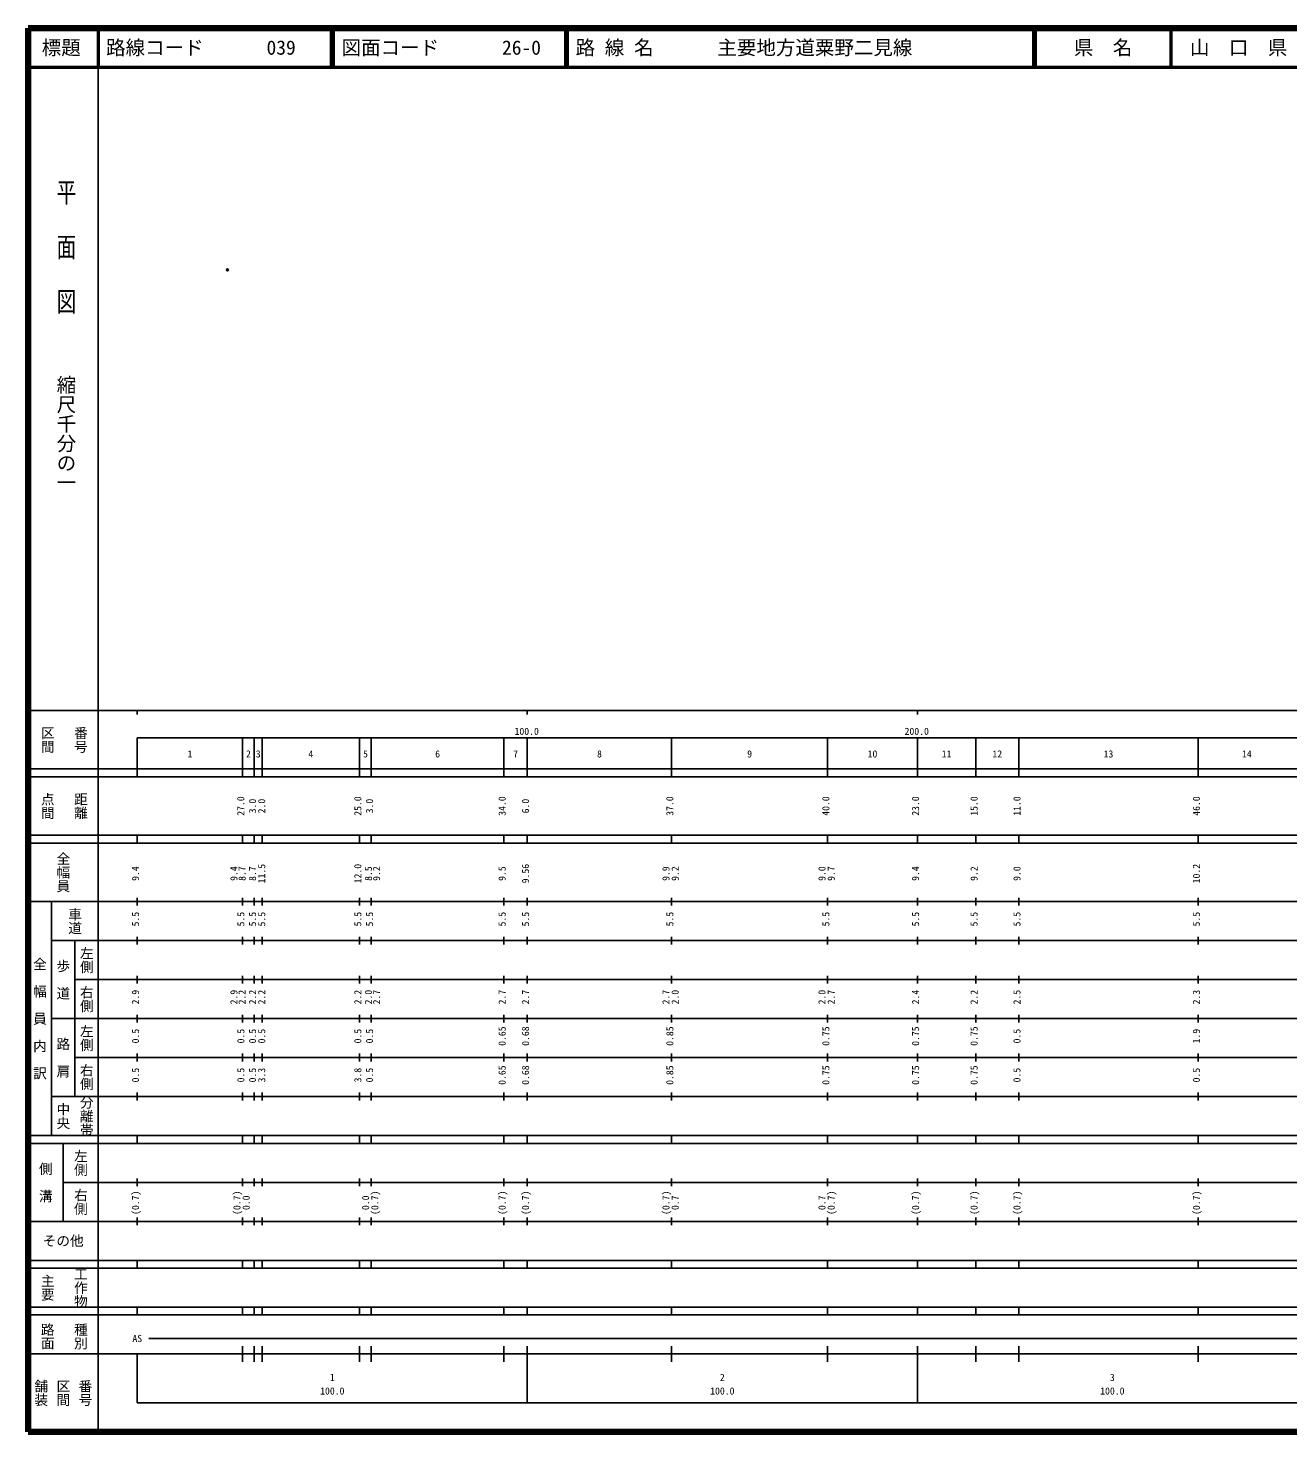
# Model space of a CAD drawing. Units: millimetres on the paper. Extents: x 40 to 680, y 20 to 380.
# Drawn here: x 40 to 363, y 20 to 380 of the extents above; entities that cross this region are included whole.
import ezdxf
from ezdxf.enums import TextEntityAlignment as Align

# ---------------------------------------------------------------- set-up
doc = ezdxf.new("R2010")
doc.units = ezdxf.units.MM
doc.header["$PDMODE"] = 32
doc.header["$PDSIZE"] = 0.5
doc.layers.add('M-OTRS', color=6, linetype='Continuous')
doc.layers.add('M-TTL-TXT', color=7, linetype='Continuous')
for name, color, linetype, lineweight in [('M-TTL', 2, 'Continuous', 140), ('M-TTL-BAND', 7, 'Continuous', 25), ('M-TTL-LINE', 7, 'Continuous', 50)]:
    doc.layers.add(name, color=color, linetype=linetype, lineweight=lineweight)
doc.styles.add('@ＭＳ ゴシック', font='')
doc.styles.add('ＭＳ ゴシック', font='')
doc.styles.get('@ＭＳ ゴシック').set_extended_font_data('@MS Gothic')
doc.styles.get('ＭＳ ゴシック').set_extended_font_data('MS Gothic')

msp = doc.modelspace()

# ---------------------------------------------------------------- linework, layer by layer
at = {"layer": 'M-OTRS'}
msp.add_point((91.123, 317.993), dxfattribs=at)
at = {"layer": 'M-TTL'}
for p, q in [((40, 380), (40, 20)), ((680, 380), (40, 380)), ((40, 20), (680, 20))]:
    msp.add_line(p, q, dxfattribs=at)
at = {"layer": 'M-TTL-BAND'}
for p, q in [((58, 370), (58, 20)), ((40, 205), (579, 205)), ((68, 205), (68, 204)), ((168, 205), (168, 204)), ((268, 205), (268, 204)), ((68, 198), (579, 198)), ((68, 198), (68, 188)), ((95, 188), (95, 198)), ((98, 188), (98, 198)), ((100, 188), (100, 198)), ((125, 188), (125, 198)), ((128, 188), (128, 198)), ((162, 188), (162, 198)), ((168, 188), (168, 198)), ((205, 188), (205, 198)), ((245, 188), (245, 198)), ((268, 188), (268, 198)), ((283, 188), (283, 198)), ((294, 188), (294, 198)), ((340, 188), (340, 198)), ((40, 190), (579, 190)), ((40, 188), (579, 188)), ((40, 173), (579, 173)), ((68, 171), (68, 173)), ((95, 171), (95, 173)), ((98, 171), (98, 173)), ((100, 171), (100, 173)), ((125, 171), (125, 173)), ((128, 171), (128, 173)), ((162, 171), (162, 173)), ((168, 171), (168, 173)), ((205, 171), (205, 173)), ((245, 171), (245, 173)), ((268, 171), (268, 173)), ((283, 171), (283, 173)), ((294, 171), (294, 173)), ((340, 171), (340, 173)), ((40, 171), (579, 171)), ((40, 156), (579, 156)), ((46, 96), (46, 156)), ((68, 155), (68, 157)), ((95, 155), (95, 157)), ((98, 155), (98, 157)), ((100, 155), (100, 157)), ((125, 155), (125, 157)), ((128, 155), (128, 157)), ((162, 155), (162, 157)), ((168, 155), (168, 157)), ((205, 155), (205, 157)), ((245, 155), (245, 157)), ((268, 155), (268, 157)), ((283, 155), (283, 157)), ((294, 155), (294, 157)), ((340, 155), (340, 157)), ((46, 146), (579, 146)), ((52, 146), (52, 106)), ((68, 145), (68, 147)), ((95, 145), (95, 147)), ((98, 145), (98, 147)), ((100, 145), (100, 147)), ((125, 145), (125, 147)), ((128, 145), (128, 147)), ((162, 145), (162, 147)), ((168, 145), (168, 147)), ((205, 145), (205, 147)), ((245, 145), (245, 147)), ((268, 145), (268, 147)), ((283, 145), (283, 147)), ((294, 145), (294, 147)), ((340, 145), (340, 147)), ((68, 135), (68, 137)), ((95, 135), (95, 137)), ((98, 135), (98, 137)), ((100, 135), (100, 137)), ((125, 135), (125, 137)), ((128, 135), (128, 137)), ((162, 135), (162, 137)), ((168, 135), (168, 137)), ((205, 135), (205, 137)), ((245, 135), (245, 137)), ((268, 135), (268, 137)), ((283, 135), (283, 137)), ((294, 135), (294, 137)), ((340, 135), (340, 137)), ((52, 136), (579, 136)), ((46, 126), (579, 126)), ((68, 125), (68, 127)), ((95, 125), (95, 127)), ((98, 125), (98, 127)), ((100, 125), (100, 127)), ((125, 125), (125, 127)), ((128, 125), (128, 127)), ((162, 125), (162, 127)), ((168, 125), (168, 127)), ((205, 125), (205, 127)), ((245, 125), (245, 127)), ((268, 125), (268, 127)), ((283, 125), (283, 127)), ((294, 125), (294, 127)), ((340, 125), (340, 127)), ((52, 116), (579, 116)), ((68, 115), (68, 117)), ((95, 115), (95, 117)), ((98, 115), (98, 117)), ((100, 115), (100, 117)), ((125, 115), (125, 117)), ((128, 115), (128, 117)), ((162, 115), (162, 117)), ((168, 115), (168, 117)), ((205, 115), (205, 117)), ((245, 115), (245, 117)), ((268, 115), (268, 117)), ((283, 115), (283, 117)), ((294, 115), (294, 117)), ((340, 115), (340, 117)), ((46, 106), (579, 106)), ((68, 105), (68, 107)), ((95, 105), (95, 107)), ((98, 105), (98, 107)), ((100, 105), (100, 107)), ((125, 105), (125, 107)), ((128, 105), (128, 107)), ((162, 105), (162, 107)), ((168, 105), (168, 107)), ((205, 105), (205, 107)), ((245, 105), (245, 107)), ((268, 105), (268, 107)), ((283, 105), (283, 107)), ((294, 105), (294, 107)), ((340, 105), (340, 107)), ((40, 96), (579, 96)), ((40, 94), (579, 94)), ((49, 94), (49, 74)), ((68, 94), (68, 96)), ((95, 94), (95, 96)), ((98, 94), (98, 96)), ((100, 94), (100, 96)), ((125, 94), (125, 96)), ((128, 94), (128, 96)), ((162, 94), (162, 96)), ((168, 94), (168, 96)), ((205, 94), (205, 96)), ((245, 94), (245, 96)), ((268, 94), (268, 96)), ((283, 94), (283, 96)), ((294, 94), (294, 96)), ((340, 94), (340, 96)), ((49, 84), (579, 84)), ((68, 83), (68, 85)), ((95, 83), (95, 85)), ((98, 83), (98, 85)), ((100, 83), (100, 85)), ((125, 83), (125, 85)), ((128, 83), (128, 85)), ((162, 83), (162, 85)), ((168, 83), (168, 85)), ((205, 83), (205, 85)), ((245, 83), (245, 85)), ((268, 83), (268, 85)), ((283, 83), (283, 85)), ((294, 83), (294, 85)), ((340, 83), (340, 85)), ((40, 74), (579, 74)), ((68, 73), (68, 75)), ((95, 73), (95, 75)), ((98, 73), (98, 75)), ((100, 73), (100, 75)), ((125, 73), (125, 75)), ((128, 73), (128, 75)), ((162, 73), (162, 75)), ((168, 73), (168, 75)), ((205, 73), (205, 75)), ((245, 73), (245, 75)), ((268, 73), (268, 75)), ((283, 73), (283, 75)), ((294, 73), (294, 75)), ((340, 73), (340, 75)), ((40, 64), (579, 64)), ((40, 62), (579, 62)), ((68, 62), (68, 64)), ((95, 62), (95, 64)), ((98, 62), (98, 64)), ((100, 62), (100, 64)), ((125, 62), (125, 64)), ((128, 62), (128, 64)), ((162, 62), (162, 64)), ((168, 62), (168, 64)), ((205, 62), (205, 64)), ((245, 62), (245, 64)), ((268, 62), (268, 64)), ((283, 62), (283, 64)), ((294, 62), (294, 64)), ((340, 62), (340, 64)), ((40, 52), (579, 52)), ((68, 50), (68, 52)), ((95, 50), (95, 52)), ((98, 50), (98, 52)), ((100, 50), (100, 52)), ((125, 50), (125, 52)), ((128, 50), (128, 52)), ((162, 50), (162, 52)), ((168, 50), (168, 52)), ((205, 50), (205, 52)), ((245, 50), (245, 52)), ((268, 50), (268, 52)), ((283, 50), (283, 52)), ((294, 50), (294, 52)), ((340, 50), (340, 52)), ((40, 50), (579, 50)), ((71, 44), (565, 44)), ((40, 40), (579, 40)), ((68, 40), (68, 27.5)), ((95, 38), (95, 42)), ((98, 38), (98, 42)), ((100, 38), (100, 42)), ((125, 38), (125, 42)), ((128, 38), (128, 42)), ((162, 38), (162, 42)), ((168, 27.5), (168, 42)), ((205, 38), (205, 42)), ((245, 38), (245, 42)), ((268, 27.5), (268, 42)), ((283, 38), (283, 42)), ((294, 38), (294, 42)), ((340, 38), (340, 42)), ((68, 27.5), (579, 27.5))]:
    msp.add_line(p, q, dxfattribs=at)
at = {"layer": 'M-TTL-LINE'}
for p, q in [((58, 380), (58, 370)), ((117.75, 380), (117.75, 370)), ((118.25, 380), (118.25, 370)), ((177.75, 380), (177.75, 370)), ((178.25, 380), (178.25, 370)), ((297.75, 380), (297.75, 370)), ((298.25, 380), (298.25, 370)), ((333, 380), (333, 370)), ((40, 370), (680, 370))]:
    msp.add_line(p, q, dxfattribs=at)

# ---------------------------------------------------------------- texts
at = {"layer": 'M-TTL-BAND', "style": '@ＭＳ ゴシック', "width": 1.4}
msp.add_text('平  面  図', height=3.666, rotation=270, dxfattribs=at).set_placement((49.777, 306.475), align=Align.MIDDLE_RIGHT)
at = {"layer": 'M-TTL-BAND', "style": '@ＭＳ ゴシック'}
msp.add_text('縮尺千分の一', height=3.666, rotation=270, dxfattribs=at).set_placement((49.777, 261.03), align=Align.MIDDLE_RIGHT)
for s, p in [('区間', (45, 197.5)), ('番号', (53.5, 197.5)), ('点間', (45, 180.5)), ('距離', (53.5, 180.5)), ('全幅員', (49, 163.5)), ('車道', (52, 151)), ('左側', (55, 141)), ('全\u3000幅\u3000員\u3000内\u3000訳', (43, 126)), ('歩\u3000道', (49, 136)), ('右側', (55, 131)), ('左側', (55, 121)), ('路\u3000肩', (49, 116)), ('右側', (55, 111)), ('分離帯', (55, 101)), ('中央', (49, 101)), ('左側', (53.5, 89)), ('側\u3000溝', (44.5, 84)), ('右側', (53.5, 79)), ('工作物', (53.5, 57)), ('主要', (45, 57)), ('路面', (45, 44.5)), ('種別', (53.5, 44.5)), ('舗装', (43.333, 30)), ('区間', (49, 30)), ('番号', (54.667, 30))]:
    msp.add_text(s, height=2.566, rotation=270, dxfattribs=at).set_placement(p, align=Align.MIDDLE_CENTER)
at = {"layer": 'M-TTL-BAND', "style": 'ＭＳ ゴシック'}
for s, p in [('100.0', (167.844, 198.195)), ('200.0', (267.844, 198.195)), ('1', (81.5, 192.405)), ('2', (96.5, 192.405)), ('3', (99, 192.405)), ('4', (112.5, 192.405)), ('5', (126.5, 192.405)), ('6', (145, 192.405)), ('7', (165, 192.405)), ('8', (186.5, 192.405)), ('9', (225, 192.405)), ('10', (256.5, 192.405)), ('11', (275.5, 192.405)), ('12', (288.5, 192.405)), ('13', (317, 192.405)), ('14', (352.5, 192.405)), ('AS', (68, 42.5)), ('1', (118, 32.523)), ('2', (218, 32.523)), ('3', (318, 32.523)), ('100.0', (118, 29.033)), ('100.0', (218, 29.033)), ('100.0', (318, 29.033))]:
    msp.add_text(s, height=1.833, dxfattribs=at).set_placement(p, align=Align.BOTTOM_CENTER)
for s, p in [('27.0', (96, 180.5)), ('3.0', (99, 180.5)), ('2.0', (101.354, 180.5)), ('25.0', (126, 180.5)), ('3.0', (129, 180.5)), ('34.0', (163, 180.5)), ('6.0', (169, 180.5)), ('37.0', (206, 180.5)), ('40.0', (246, 180.5)), ('23.0', (269, 180.5)), ('15.0', (284, 180.5)), ('11.0', (295, 180.5)), ('46.0', (341, 180.5)), ('9.4', (69, 163.174)), ('9.4', (94.227, 163.174)), ('8.7', (96.314, 163.174)), ('8.7', (99, 163.174)), ('11.5', (101.354, 163.174)), ('12.0', (126, 163.174)), ('8.5', (128.707, 163.174)), ('9.2', (130.81, 163.174)), ('9.5', (163, 163.174)), ('9.56', (169, 163.174)), ('9.9', (205, 163.174)), ('9.2', (207.37, 163.174)), ('9.0', (245, 163.174)), ('9.7', (247.37, 163.174)), ('9.4', (269, 163.174)), ('9.2', (284, 163.174)), ('9.0', (295, 163.174)), ('10.2', (341, 163.174)), ('5.5', (69, 151.5)), ('5.5', (96, 151.5)), ('5.5', (99, 151.5)), ('5.5', (101.354, 151.5)), ('5.5', (126, 151.5)), ('5.5', (129, 151.5)), ('5.5', (163, 151.5)), ('5.5', (169, 151.5)), ('5.5', (206, 151.5)), ('5.5', (246, 151.5)), ('5.5', (269, 151.5)), ('5.5', (284, 151.5)), ('5.5', (295, 151.5)), ('5.5', (341, 151.5)), ('2.9', (69, 131.5)), ('2.9', (94.227, 131.5)), ('2.2', (96.314, 131.5)), ('2.2', (99, 131.5)), ('2.2', (101.354, 131.5)), ('2.2', (126, 131.5)), ('2.0', (128.707, 131.5)), ('2.7', (130.81, 131.5)), ('2.7', (163, 131.5)), ('2.7', (169, 131.5)), ('2.7', (205, 131.5)), ('2.0', (207.37, 131.5)), ('2.0', (245, 131.5)), ('2.7', (247.37, 131.5)), ('2.4', (269, 131.5)), ('2.2', (284, 131.5)), ('2.5', (295, 131.5)), ('2.3', (341, 131.5)), ('0.5', (69, 121.5)), ('0.5', (96, 121.5)), ('0.5', (99, 121.5)), ('0.5', (101.354, 121.5)), ('0.5', (126, 121.5)), ('0.5', (129, 121.5)), ('0.65', (163, 121.5)), ('0.68', (169, 121.5)), ('0.85', (206, 121.5)), ('0.75', (246, 121.5)), ('0.75', (269, 121.5)), ('0.75', (284, 121.5)), ('0.5', (295, 121.5)), ('1.9', (341, 121.5)), ('0.5', (69, 111.5)), ('0.5', (96, 111.5)), ('0.5', (99, 111.5)), ('3.3', (101.354, 111.5)), ('3.8', (126, 111.5)), ('0.5', (129, 111.5)), ('0.65', (163, 111.5)), ('0.68', (169, 111.5)), ('0.85', (206, 111.5)), ('0.75', (246, 111.5)), ('0.75', (269, 111.5)), ('0.75', (284, 111.5)), ('0.5', (295, 111.5)), ('0.5', (341, 111.5)), ('(0.7)', (69, 78.764)), ('(0.7)', (95, 78.764)), ('0.0', (97.37, 78.764)), ('0.0', (128, 78.764)), ('(0.7)', (130.37, 78.764)), ('(0.7)', (163, 78.764)), ('(0.7)', (169, 78.764)), ('(0.7)', (205, 78.764)), ('0.7', (207.37, 78.764)), ('0.7', (245, 78.764)), ('(0.7)', (247.37, 78.764)), ('(0.7)', (269, 78.764)), ('(0.7)', (284, 78.764)), ('(0.7)', (295, 78.764)), ('(0.7)', (341, 78.764))]:
    msp.add_text(s, height=1.833, rotation=90, dxfattribs=at).set_placement(p, align=Align.BOTTOM_CENTER)
msp.add_text('その他', height=2.566, dxfattribs=at).set_placement((49, 69), align=Align.MIDDLE_CENTER)
at = {"layer": 'M-TTL-TXT', "style": 'ＭＳ ゴシック'}
for s, p in [('標題', (48.5, 375)), ('県\u3000名', (315.625, 375)), ('山\u3000口\u3000県', (350.375, 375))]:
    msp.add_text(s, height=3.666, dxfattribs=at).set_placement(p, align=Align.MIDDLE_CENTER)
for s, p in [('路線コード', (60, 375)), ('039', (101.142, 375)), ('図面コード', (120.38, 375)), ('26-0', (161.521, 375)), ('路 線 名', (180.38, 375)), ('主要地方道粟野二見線', (216.734, 375))]:
    msp.add_text(s, height=3.666, dxfattribs=at).set_placement(p, align=Align.MIDDLE_LEFT)

doc.saveas('drawing.dxf')
